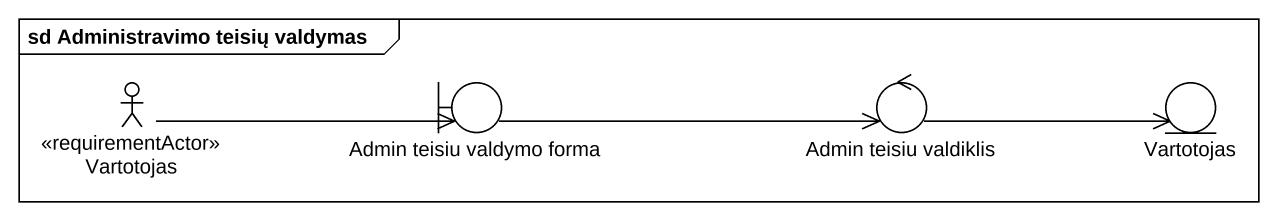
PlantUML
@startuml
mainframe sd Administravimo teisių valdymas
actor Vartotojas <<requirementActor>>
boundary "Admin teisiu valdymo forma" as Admin_teisiu_valdymo_forma
control "Admin teisiu valdiklis" as Admin_teisiu_valdiklis
entity "Vartotojas" as Vartotojas_2
Vartotojas -right-> Admin_teisiu_valdymo_forma
Admin_teisiu_valdymo_forma -right-> Admin_teisiu_valdiklis
Admin_teisiu_valdiklis -right-> Vartotojas_2
@enduml
